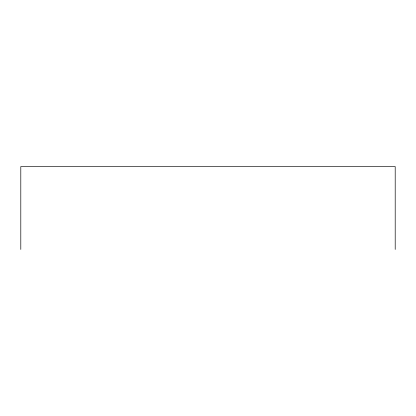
<?xml version="1.0" encoding="UTF-8"?>
<svg xmlns="http://www.w3.org/2000/svg" width="416" height="416" viewBox="0 0 416 416"><rect width="100%" height="100%" fill="white"/><g stroke="black" fill="none" stroke-linecap="round" stroke-linejoin="round"><path stroke-width="0.62" d="M395.2 249.434L395.2 166.566L20.8 166.566L20.8 249.434"/></g></svg>
